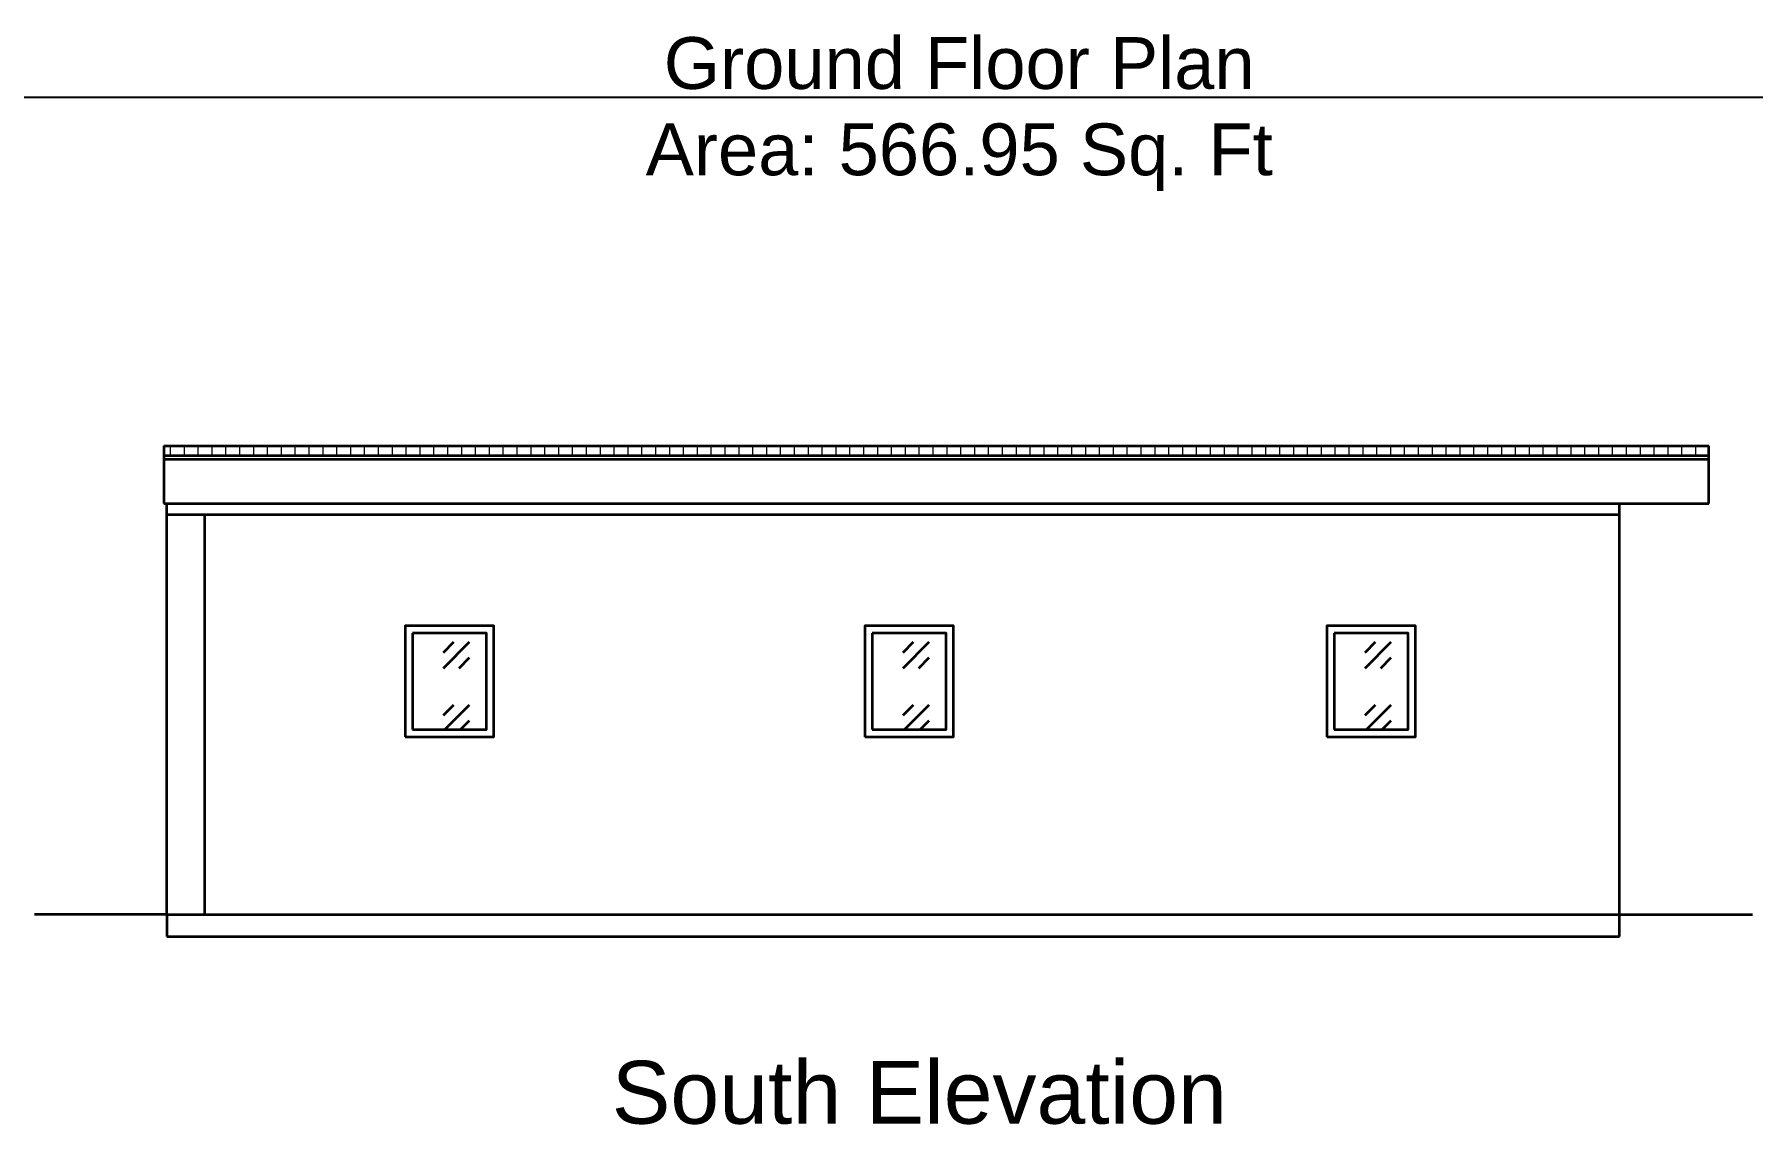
# Model space of a CAD drawing. Header units: inches. Extents: x 0 to 383786, y -43792 to 0.
# Drawn here: x 360281.9 to 360746.6, y -41279.6 to -40984.9 of the extents above; entities that cross this region are included whole.
import ezdxf

# ---------------------------------------------------------------- set-up
doc = ezdxf.new("R2010")
doc.units = ezdxf.units.IN
doc.header["$LTSCALE"] = 2
doc.header["$MEASUREMENT"] = 0
doc.layers.get('0').update_dxf_attribs({"linetype": 'CONTINUOUS'})
doc.layers.add('door', color=20, linetype='CONTINUOUS', lineweight=35)
doc.layers.add('steps', color=253, linetype='CONTINUOUS', lineweight=20)
doc.styles.get("Standard").update_dxf_attribs({"font": 'ARIALN.TTF'})

msp = doc.modelspace()

# ---------------------------------------------------------------- hatches: boundary and pattern name
at = {"layer": 'door', "ltscale": 0.5}
h = msp.add_hatch(dxfattribs=at)
h.set_pattern_fill('GOST_GLASS', color=256, scale=2)
h.set_pattern_definition([(45, (3467.654, -8114.527), (16.97056275, 0), [10, -14]), (45, (3471.897, -8114.527), (16.97056275, 0), [4, -20]), (45, (3467.654, -8110.285), (16.97056275, 0), [4, -20])])
h.paths.add_polyline_path([(360384.2, -41172.8), (360404.2, -41172.8), (360404.2, -41146.8), (360384.2, -41146.8)])
h = msp.add_hatch(dxfattribs=at)
h.set_pattern_fill('GOST_GLASS', color=256, scale=2)
h.set_pattern_definition([(45, (3591.979, -8114.527), (16.97056275, 0), [10, -14]), (45, (3596.221, -8114.527), (16.97056275, 0), [4, -20]), (45, (3591.979, -8110.285), (16.97056275, 0), [4, -20])])
h.paths.add_polyline_path([(360508.52, -41172.8), (360528.52, -41172.8), (360528.52, -41146.8), (360508.52, -41146.8)])
h = msp.add_hatch(dxfattribs=at)
h.set_pattern_fill('GOST_GLASS', color=256, scale=2)
h.set_pattern_definition([(45, (3716.941, -8114.527), (16.97056275, 0), [10, -14]), (45, (3721.184, -8114.527), (16.97056275, 0), [4, -20]), (45, (3716.941, -8110.285), (16.97056275, 0), [4, -20])])
h.paths.add_polyline_path([(360633.48, -41172.8), (360653.48, -41172.8), (360653.48, -41146.8), (360633.48, -41146.8)])
at = {"layer": 'steps', "ltscale": 0.3}
h = msp.add_hatch(dxfattribs=at)
h.set_pattern_fill('ANSI31', scale=30, angle=45)
h.paths.add_polyline_path([(360734.75, -41098.8), (360734.75, -41096.11), (360316.98, -41096.11), (360316.98, -41098.8)])

# ---------------------------------------------------------------- linework, layer by layer
at = {"ltscale": 0.5}
msp.add_xline((362423.75, -41001.82), (1, 0), dxfattribs=at)
at = {"layer": 'door', "ltscale": 0.5}
for p, q in [((360316.98, -41096.11), (360734.75, -41096.11)), ((360316.98, -41096.11), (360316.98, -41111.72)), ((360734.75, -41098.8), (360316.98, -41098.8)), ((360734.75, -41111.72), (360734.75, -41096.11)), ((360734.75, -41099.8), (360316.98, -41099.8)), ((360316.98, -41111.72), (360734.75, -41111.72)), ((360317.75, -41222.8), (360317.75, -41111.72)), ((360710.61, -41222.8), (360710.61, -41111.72)), ((360710.61, -41114.8), (360317.75, -41114.8)), ((360328.05, -41222.8), (360328.05, -41114.8)), ((360384.2, -41146.8), (360384.2, -41172.8)), ((360508.52, -41146.8), (360508.52, -41172.8)), ((360633.48, -41146.8), (360633.48, -41172.8)), ((360317.75, -41222.8), (360281.94, -41222.8)), ((360317.75, -41222.8), (360710.61, -41222.8)), ((360317.75, -41222.8), (360317.75, -41228.8)), ((360710.61, -41222.8), (360746.61, -41222.8)), ((360710.61, -41228.8), (360710.61, -41222.8)), ((360317.75, -41228.8), (360710.61, -41228.8))]:
    msp.add_line(p, q, dxfattribs=at)
for points in [[(360382.2, -41174.8), (360406.2, -41174.8), (360406.2, -41144.8), (360382.2, -41144.8)], [(360506.52, -41174.8), (360530.52, -41174.8), (360530.52, -41144.8), (360506.52, -41144.8)], [(360631.48, -41174.8), (360655.48, -41174.8), (360655.48, -41144.8), (360631.48, -41144.8)]]:
    msp.add_lwpolyline(points, close=True, dxfattribs=at)
for points in [[(360384.2, -41172.8), (360404.2, -41172.8), (360404.2, -41146.8), (360384.2, -41146.8)], [(360508.52, -41172.8), (360528.52, -41172.8), (360528.52, -41146.8), (360508.52, -41146.8)], [(360633.48, -41172.8), (360653.48, -41172.8), (360653.48, -41146.8), (360633.48, -41146.8)]]:
    msp.add_lwpolyline(points, dxfattribs=at)

# ---------------------------------------------------------------- texts
at = {"color": 7, "linetype": 'ByBlock', "lineweight": 5, "attachment_point": 5}
for s, insert, char_height, width in [('{\\fArial CE|b0|i0|c238|p34;Ground Floor Plan\\PArea: \\fArial CE|b0|i0|c0|p34;566.95\\fArial CE|b0|i0|c238|p34; Sq. Ft}', (360532.05, -41006.41), 14, 235.547), ('{\\fArial CE|b0|i0|c238|p34;\\P\\fArial CE|b0|i0|c0|p34;\\H2.8333x;South\\fArial CE|b0|i0|c238|p34; El\\fArial CE|b0|i0|c0|p34;e\\fArial CE|b0|i0|c238|p34;vation}', (360521.26, -41266.01), 6, 195.2975)]:
    msp.add_mtext(s, dxfattribs=dict(at, insert=insert, char_height=char_height, width=width))

doc.saveas('drawing.dxf')
